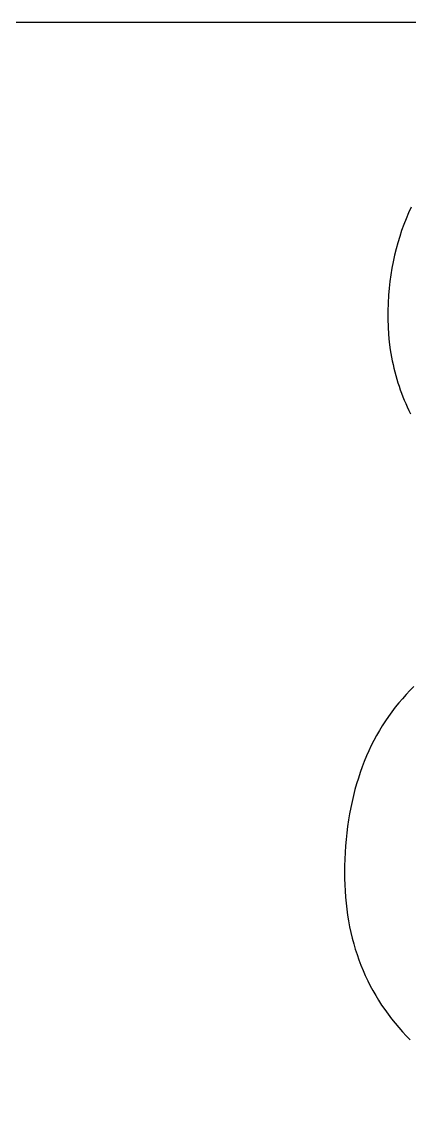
# Model space of a CAD drawing. Extents: x -16189 to 5251, y 3521 to 4024.
# Drawn here: x -14169 to -14142.3, y 3727.2 to 3803.1 of the extents above; entities that cross this region are included whole.
import ezdxf

# ---------------------------------------------------------------- set-up
doc = ezdxf.new("R2010")
doc.units = 0
doc.layers.add('LAYER_03', color=7, linetype='CONTINUOUS')

msp = doc.modelspace()

# ---------------------------------------------------------------- linework, layer by layer
at = {"layer": 'LAYER_03'}
msp.add_lwpolyline([(-14247.739, 3661.625), (-14247.386, 3666.035), (-14247.044, 3670.445), (-14246.711, 3674.857), (-14246.389, 3679.269), (-14245.774, 3688.096), (-14245.197, 3696.927), (-14244.657, 3705.761), (-14244.152, 3714.598), (-14243.682, 3723.438), (-14243.244, 3732.281), (-14242.837, 3741.126), (-14242.461, 3749.975), (-14242.113, 3758.826), (-14241.792, 3767.679), (-14241.497, 3776.535), (-14241.226, 3785.393), (-14240.979, 3794.252), (-14240.753, 3803.114), (-14090.357, 3803.114), (-14090.357, 3571.114, -0.414214)], format="xyb", dxfattribs=at)
for points in [[(-14142.201, 3790.325), (-14142.381, 3789.933), (-14142.55, 3789.535), (-14142.709, 3789.13), (-14142.857, 3788.719), (-14142.994, 3788.302), (-14143.121, 3787.878), (-14143.238, 3787.448), (-14143.344, 3787.012), (-14143.439, 3786.569), (-14143.524, 3786.12), (-14143.598, 3785.664), (-14143.662, 3785.202), (-14143.715, 3784.734), (-14143.758, 3784.259), (-14143.793, 3783.702), (-14143.811, 3783.15), (-14143.812, 3782.605), (-14143.795, 3782.066), (-14143.761, 3781.533), (-14143.71, 3781.006), (-14143.641, 3780.485), (-14143.555, 3779.97), (-14143.506, 3779.715), (-14143.452, 3779.461), (-14143.394, 3779.209), (-14143.331, 3778.959), (-14143.265, 3778.71), (-14143.193, 3778.463), (-14143.118, 3778.217), (-14143.038, 3777.972), (-14142.954, 3777.73), (-14142.866, 3777.488), (-14142.773, 3777.249), (-14142.676, 3777.01), (-14142.575, 3776.774), (-14142.469, 3776.538), (-14142.359, 3776.305), (-14142.245, 3776.073)], [(-14142.009, 3757.253), (-14142.284, 3756.976), (-14142.551, 3756.693), (-14142.809, 3756.404), (-14143.06, 3756.109), (-14143.302, 3755.807), (-14143.536, 3755.499), (-14143.763, 3755.185), (-14143.981, 3754.864), (-14144.191, 3754.538), (-14144.393, 3754.205), (-14144.587, 3753.866), (-14144.772, 3753.52), (-14144.95, 3753.169), (-14145.119, 3752.811), (-14145.281, 3752.447), (-14145.434, 3752.077), (-14145.58, 3751.7), (-14145.717, 3751.317), (-14145.846, 3750.928), (-14145.967, 3750.533), (-14146.08, 3750.131), (-14146.185, 3749.723), (-14146.281, 3749.309), (-14146.37, 3748.889), (-14146.451, 3748.463), (-14146.523, 3748.03), (-14146.587, 3747.591), (-14146.644, 3747.146), (-14146.692, 3746.694), (-14146.732, 3746.236), (-14146.764, 3745.778), (-14146.786, 3745.325), (-14146.8, 3744.876), (-14146.805, 3744.432), (-14146.801, 3743.994), (-14146.787, 3743.56), (-14146.765, 3743.131), (-14146.735, 3742.707), (-14146.695, 3742.288), (-14146.646, 3741.873), (-14146.588, 3741.464), (-14146.521, 3741.06), (-14146.446, 3740.66), (-14146.361, 3740.266), (-14146.268, 3739.876), (-14146.165, 3739.491), (-14146.054, 3739.112), (-14145.934, 3738.737), (-14145.805, 3738.367), (-14145.667, 3738.002), (-14145.52, 3737.641), (-14145.364, 3737.286), (-14145.199, 3736.936), (-14145.025, 3736.59), (-14144.842, 3736.25), (-14144.65, 3735.914), (-14144.45, 3735.583), (-14144.24, 3735.258), (-14144.022, 3734.937), (-14143.794, 3734.621), (-14143.558, 3734.31), (-14143.313, 3734.003), (-14143.061, 3733.704), (-14142.804, 3733.413), (-14142.542, 3733.131), (-14142.276, 3732.857)]]:
    msp.add_lwpolyline(points, dxfattribs=at)

doc.saveas('drawing.dxf')
